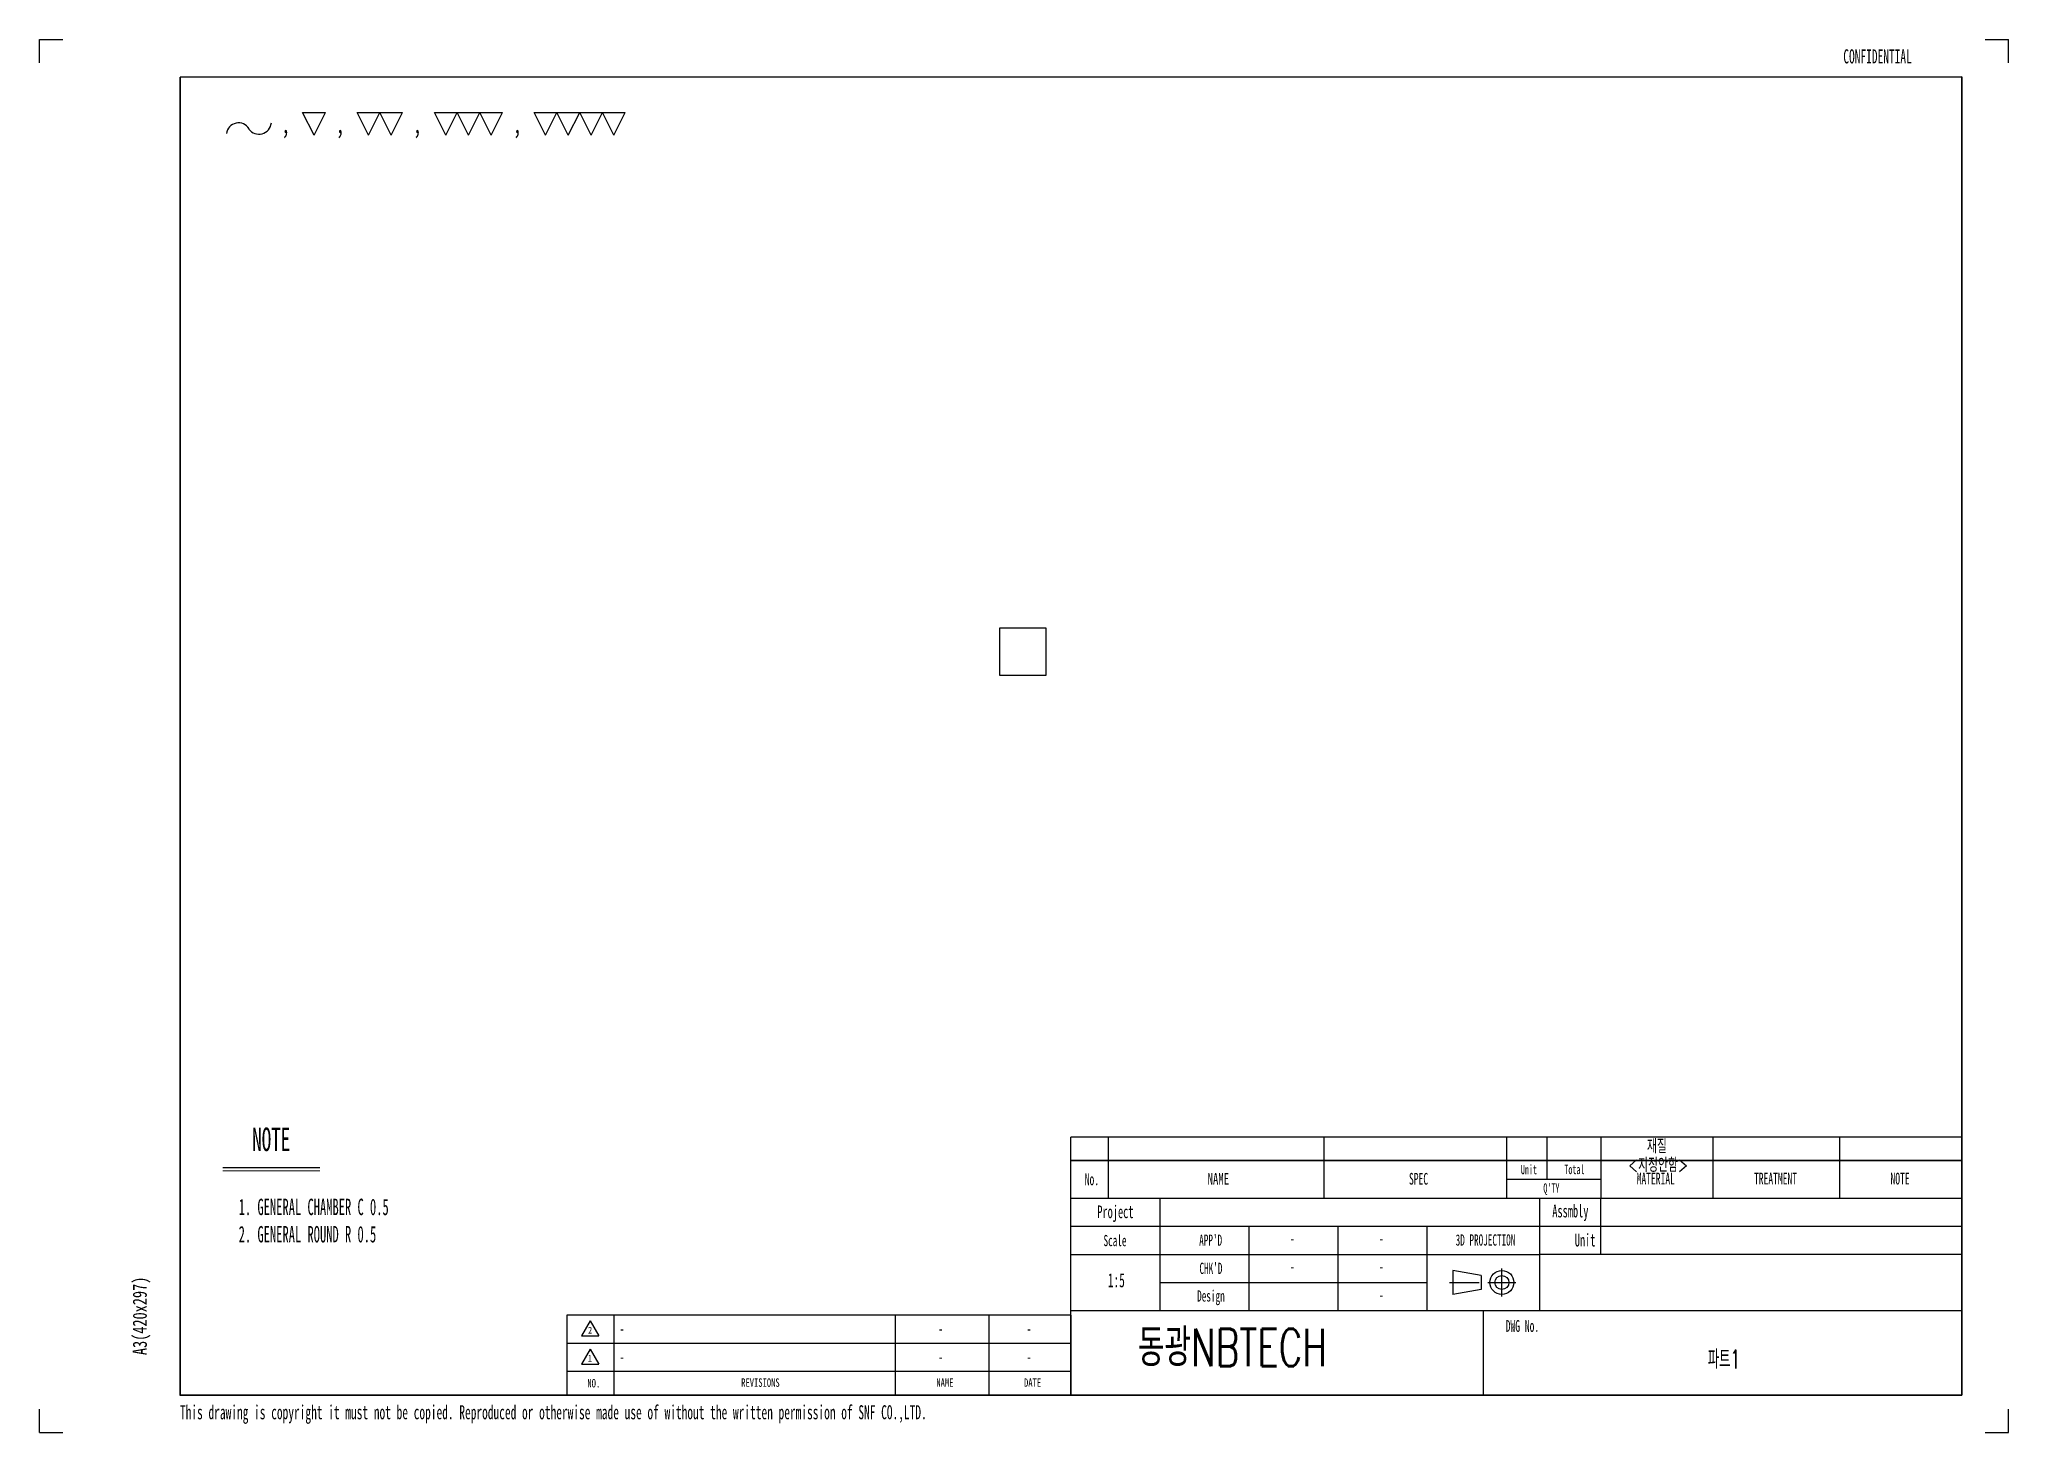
# Model space of a CAD drawing. Header units: millimetres. Extents: x 0 to 2100, y 0 to 1485.
import ezdxf

# ---------------------------------------------------------------- set-up
doc = ezdxf.new("R2010")
doc.units = ezdxf.units.MM
doc.header["$LTSCALE"] = 5
doc.linetypes.add('CENTER', pattern=[10.16, 6.35, -1.27, 1.27, -1.27])
for name, color, linetype in [('3', 3, 'Continuous'), ('4-1', 2, 'Continuous'), ('SLD-0', 7, 'Continuous')]:
    doc.layers.add(name, color=color, linetype=linetype)
doc.styles.add('SLDTEXTSTYLE0', font='TXT', dxfattribs={"width": 0.744681})
doc.styles.add('SLDTEXTSTYLE1', font='TXT', dxfattribs={"width": 0.7, "bigfont": 'bigfont'})
doc.styles.add('SLDTEXTSTYLE2', font='TXT', dxfattribs={"width": 0.6})
doc.styles.add('SLDTEXTSTYLE3', font='TXT', dxfattribs={"width": 0.675})
doc.styles.add('SLDTEXTSTYLE4', font='TXT', dxfattribs={"width": 0.56})
doc.styles.add('SLDTEXTSTYLE5', font='TXT', dxfattribs={"width": 0.595745})
doc.styles.add('SLDTEXTSTYLE6', font='TXT', dxfattribs={"width": 0.595745, "bigfont": 'bigfont'})
doc.styles.add('SLDTEXTSTYLE7', font='TXT', dxfattribs={"width": 0.7})

# ---------------------------------------------------------------- blocks, each defined once
blk = doc.blocks.new('SW_NOTE_0')
at = {"layer": '4-1', "color": 0, "insert": (-19.3, 61.6), "char_height": 15, "attachment_point": 2, "rotation": 90, "style": 'SLDTEXTSTYLE0'}
blk.add_mtext('A3(420x297)', dxfattribs=at)
blk = doc.blocks.new('SW_NOTE_0_1')
at = {"layer": '4-1', "color": 0, "insert": (0, 51.6), "char_height": 40, "attachment_point": 1, "style": 'SLDTEXTSTYLE1'}
blk.add_mtext('동광NBTECH', dxfattribs=at)
blk = doc.blocks.new('SW_NOTE_0_2')
at = {"layer": '4-1', "color": 0, "insert": (29.8, 16.1), "char_height": 12.5, "attachment_point": 2, "style": 'SLDTEXTSTYLE2'}
blk.add_mtext('DWG No.', dxfattribs=at)
blk = doc.blocks.new('SW_NOTE_0_3')
at = {"layer": '4-1', "color": 0, "insert": (17.7, 15.5), "char_height": 12, "attachment_point": 2, "style": 'SLDTEXTSTYLE2'}
blk.add_mtext("APP'D", dxfattribs=at)
blk = doc.blocks.new('SW_NOTE_0_4')
at = {"layer": '4-1', "color": 0, "insert": (24.1, 17.4), "char_height": 13.5, "attachment_point": 2, "style": 'SLDTEXTSTYLE2'}
blk.add_mtext('Project', dxfattribs=at)
blk = doc.blocks.new('SW_NOTE_0_5')
at = {"layer": '4-1', "color": 0, "insert": (27.2, 17.4), "char_height": 13.5, "attachment_point": 2, "style": 'SLDTEXTSTYLE2'}
blk.add_mtext('Assmbly', dxfattribs=at)
blk = doc.blocks.new('SW_NOTE_0_6')
at = {"layer": '4-1', "color": 0, "insert": (19.1, 15.5), "char_height": 12, "attachment_point": 2, "style": 'SLDTEXTSTYLE2'}
blk.add_mtext("CHK'D", dxfattribs=at)
blk = doc.blocks.new('SW_NOTE_0_7')
at = {"layer": '4-1', "color": 0, "insert": (20.6, 15.5), "char_height": 12, "attachment_point": 2, "style": 'SLDTEXTSTYLE2'}
blk.add_mtext('Design', dxfattribs=at)
blk = doc.blocks.new('SW_NOTE_0_8')
at = {"layer": '4-1', "color": 0, "insert": (29.8, 16.1), "char_height": 12.5, "attachment_point": 2, "style": 'SLDTEXTSTYLE2'}
blk.add_mtext('MATERIAL', dxfattribs=at)
blk = doc.blocks.new('SW_NOTE_0_9')
at = {"layer": '4-1', "color": 0, "insert": (16.1, 16.1), "char_height": 12.5, "attachment_point": 2, "style": 'SLDTEXTSTYLE2'}
blk.add_mtext('SPEC', dxfattribs=at)
blk = doc.blocks.new('SW_NOTE_0_10')
at = {"layer": '4-1', "color": 0, "insert": (10.9, 16.1), "char_height": 12.5, "attachment_point": 2, "style": 'SLDTEXTSTYLE2'}
blk.add_mtext('No.', dxfattribs=at)
blk = doc.blocks.new('SW_NOTE_0_11')
at = {"layer": '4-1', "color": 0, "insert": (21.1, 16.1), "char_height": 12.5, "attachment_point": 2, "style": 'SLDTEXTSTYLE3'}
blk.add_mtext('NAME', dxfattribs=at)
blk = doc.blocks.new('SW_NOTE_0_12')
at = {"layer": '4-1', "color": 0, "insert": (11, 12.9), "char_height": 10, "attachment_point": 2, "style": 'SLDTEXTSTYLE2'}
blk.add_mtext("Q'TY", dxfattribs=at)
blk = doc.blocks.new('SW_NOTE_0_13')
at = {"layer": '4-1', "color": 0, "insert": (34.7, 16.1), "char_height": 12.5, "attachment_point": 2, "style": 'SLDTEXTSTYLE2'}
blk.add_mtext('TREATMENT', dxfattribs=at)
blk = doc.blocks.new('SW_NOTE_0_14')
at = {"layer": '4-1', "color": 0, "insert": (17, 16.1), "char_height": 12.5, "attachment_point": 2, "style": 'SLDTEXTSTYLE2'}
blk.add_mtext('NOTE', dxfattribs=at)
blk = doc.blocks.new('SW_NOTE_0_15')
at = {"layer": '4-1', "color": 0, "insert": (9.6, 12.9), "char_height": 10, "attachment_point": 2, "style": 'SLDTEXTSTYLE2'}
blk.add_mtext('Unit', dxfattribs=at)
blk = doc.blocks.new('SW_NOTE_0_16')
at = {"layer": '4-1', "color": 0, "insert": (12.2, 12.9), "char_height": 10, "attachment_point": 2, "style": 'SLDTEXTSTYLE2'}
blk.add_mtext('Total', dxfattribs=at)
blk = doc.blocks.new('SW_NOTE_0_17')
at = {"layer": '4-1', "color": 0, "insert": (13, 17.4), "char_height": 13.5, "attachment_point": 2, "style": 'SLDTEXTSTYLE2'}
blk.add_mtext('Unit', dxfattribs=at)
blk = doc.blocks.new('SW_NOTE_0_18')
at = {"layer": '4-1', "color": 0, "insert": (17, 15.5), "char_height": 12, "attachment_point": 2, "style": 'SLDTEXTSTYLE2'}
blk.add_mtext('Scale', dxfattribs=at)
blk = doc.blocks.new('SW_NOTE_0_19')
at = {"layer": '4-1', "color": 0, "insert": (35.2, 11.6), "char_height": 9, "attachment_point": 2, "style": 'SLDTEXTSTYLE0'}
blk.add_mtext('REVISIONS', dxfattribs=at)
blk = doc.blocks.new('SW_NOTE_0_20')
at = {"layer": '4-1', "color": 0, "insert": (11.4, 11.6), "char_height": 9, "attachment_point": 2, "style": 'SLDTEXTSTYLE0'}
blk.add_mtext('NO.', dxfattribs=at)
blk = doc.blocks.new('SW_NOTE_0_21')
at = {"layer": '4-1', "color": 0, "insert": (18.6, 11.6), "char_height": 9, "attachment_point": 2, "style": 'SLDTEXTSTYLE0'}
blk.add_mtext('NAME', dxfattribs=at)
blk = doc.blocks.new('SW_NOTE_0_22')
at = {"layer": '4-1', "color": 0, "insert": (17.2, 11.6), "char_height": 9, "attachment_point": 2, "style": 'SLDTEXTSTYLE0'}
blk.add_mtext('DATE', dxfattribs=at)
blk = doc.blocks.new('SW_NOTE_0_23')
at = {"layer": '4-1', "color": 0, "insert": (49.1, 15.5), "char_height": 12, "attachment_point": 2, "style": 'SLDTEXTSTYLE2'}
blk.add_mtext('3D PROJECTION', dxfattribs=at)
blk = doc.blocks.new('A$C547C11EC_')
for p, q in [((-440, 0), (-440, 275)), ((510, 275), (-440, 275)), ((510, 275), (510, 210)), ((-440, 250), (510, 250)), ((510, 250), (-440, 250)), ((-440, 210), (510, 210)), ((-440, 210), (510, 210)), ((-345, 180), (-345, 210)), ((60, 180), (60, 210)), ((510, 210), (510, 0)), ((-440, 180), (60, 180)), ((60, 90), (60, 180)), ((510, 150), (60, 150)), ((-32.6, 132.8), (-32.6, 107.2)), ((-2.6, 127.5), (-32.6, 132.8)), ((-2.6, 127.5), (-2.6, 112.5)), ((-2.6, 112.5), (-32.6, 107.2)), ((-440, 90), (510, 90)), ((-440, 85), (-440, 0)), ((0, 0), (0, 90)), ((-977.5, 0), (-440, 0)), ((510, 0), (-440, 0))]:
    blk.add_line(p, q)
at = {"color": 3, "linetype": 'Continuous', "true_color": 0x00ff00}
for p, q in [((-170, 210), (-170, 275)), ((25, 210), (25, 275)), ((67.5, 275), (67.5, 230)), ((125, 275), (125, 210)), ((245, 210), (245, 275)), ((380, 210), (380, 275)), ((25, 230), (125, 230)), ((125, 150), (125, 210)), ((-345, 90), (-345, 180)), ((-250, 90), (-250, 180)), ((-60, 90), (-60, 180)), ((60, 180), (510, 180)), ((-440, 25), (-977.5, 25))]:
    blk.add_line(p, q, dxfattribs=at)
at = {"color": 251, "true_color": 0x6a6a6a}
for p, q in [((-155, 90), (-155, 180)), ((-440, 150), (60, 150)), ((-345, 120), (-60, 120)), ((-440, 85), (-977.5, 85)), ((-927.5, 85), (-927.5, 0)), ((-627.5, 85), (-627.5, 0)), ((-527.5, 85), (-527.5, 0)), ((-440, 55), (-977.5, 55))]:
    blk.add_line(p, q, dxfattribs=at)
at = {"color": 1, "linetype": 'CENTER'}
for p, q in [((19.6, 105), (19.6, 135)), ((-36.4, 120), (0.3, 120)), ((4.6, 120), (34.6, 120))]:
    blk.add_line(p, q, dxfattribs=at)
at = {"color": 7}
blk.add_line((-977.5, 85), (-977.5, 0), dxfattribs=at)
blk.add_circle((19.6, 120), 12.8)
at = {"color": 251, "true_color": 0x6a6a6a}
blk.add_circle((19.6, 120), 7.5, dxfattribs=at)
at = {"layer": '3', "color": 3, "linetype": 'Continuous', "true_color": 0x00ff00}
blk.add_line((-400, 210), (-400, 275), dxfattribs=at)
at = {"layer": '4-1'}
for name, p in [('SW_NOTE_0_10', (-428.5, 220.1)), ('SW_NOTE_0_11', (-303.9, 220.7)), ('SW_NOTE_0_9', (-85.4, 220.7)), ('SW_NOTE_0_15', (38.8, 232.5)), ('SW_NOTE_0_16', (84.7, 232.6)), ('SW_NOTE_0_8', (153.9, 220.9)), ('SW_NOTE_0_13', (276.7, 220.9)), ('SW_NOTE_0_14', (427.2, 220.9)), ('SW_NOTE_0_12', (61.4, 212.7)), ('SW_NOTE_0_4', (-416.7, 184.7)), ('SW_NOTE_0_5', (65.4, 185.5)), ('SW_NOTE_0_18', (-410, 155.2)), ('SW_NOTE_0_3', (-308.7, 155.6)), ('SW_NOTE_0_23', (-47, 155.8)), ('SW_NOTE_0_17', (95.3, 154.5)), ('SW_NOTE_0_6', (-309.8, 125.6)), ('SW_NOTE_0_7', (-311.3, 96.2)), ('SW_NOTE_0_2', (11.7, 63.8)), ('SW_NOTE_0_20', (-960.2, 5.5)), ('SW_NOTE_0_19', (-806.3, 6.2)), ('SW_NOTE_0_21', (-593, 6.2)), ('SW_NOTE_0_22', (-498.1, 6.2))]:
    blk.add_blockref(name, p, dxfattribs=at)
blk = doc.blocks.new('A$C0C890E57')
at = {"color": 150, "linetype": 'Continuous', "true_color": 0x0080ff}
for p, q in [((-2075, -25), (-2075, 0)), ((-2075, 0), (-2050, 0)), ((0, 0), (25, 0)), ((25, -25), (25, 0)), ((-2075, -1485), (-2075, -1460)), ((25, -1485), (25, -1460)), ((-2075, -1485), (-2050, -1485)), ((0, -1485), (25, -1485))]:
    blk.add_line(p, q, dxfattribs=at)
at = {"lineweight": 35}
for p, q in [((-25, -40), (-1925, -40.1)), ((-1925, -40.1), (-1925, -1445.3)), ((-25, -1445), (-25, -40)), ((-1925, -1445), (-25, -1445))]:
    blk.add_line(p, q, dxfattribs=at)
at = {"color": 2, "linetype": 'Continuous', "true_color": 0xffff00}
blk.add_line((-1925, -1445.1), (-700, -1445.1), dxfattribs=at)
at = {"color": 7, "linetype": 'Continuous'}
blk.add_blockref('A$C547C11EC_', (-535, -1445), dxfattribs=at)
at = {"layer": '4-1'}
for name, p in [('SW_NOTE_0', (-1956.2, -1422.2)), ('SW_NOTE_0_1', (-903.7, -1425.9))]:
    blk.add_blockref(name, p, dxfattribs=at)
blk = doc.blocks.new('SW_NOTE_0_24')
at = {"layer": '4-1', "color": 0, "char_height": 17.5, "attachment_point": 1, "style": 'SLDTEXTSTYLE4'}
for s, insert in [('1. GENERAL CHAMBER C 0.5', (0, 22.6)), ('2. GENERAL ROUND R 0.5', (0, -6.5))]:
    blk.add_mtext(s, dxfattribs=dict(at, insert=insert))
blk = doc.blocks.new('SW_NOTE_0_25')
at = {"layer": '4-1', "color": 0, "char_height": 15, "attachment_point": 2, "style": 'SLDTEXTSTYLE1'}
for s, insert in [('<지정안함>', (19, -0.7)), ('재질', (17.8, 19.3))]:
    blk.add_mtext(s, dxfattribs=dict(at, insert=insert))
blk = doc.blocks.new('SW_NOTE_0_26')
at = {"layer": '4-1', "color": 0}
for p, q in [((43.2, 4), (31, 28.2)), ((31, 28.2), (55.3, 28.2)), ((43.2, 4), (55.3, 28.2)), ((101.2, 4), (89.1, 28.2)), ((89.1, 28.2), (113.4, 28.2)), ((101.2, 4), (113.4, 28.2)), ((125.5, 4), (113.4, 28.2)), ((113.4, 28.2), (137.6, 28.2)), ((125.5, 4), (137.6, 28.2)), ((183.6, 4), (171.5, 28.2)), ((171.5, 28.2), (195.7, 28.2)), ((183.6, 4), (195.7, 28.2)), ((207.8, 4), (195.7, 28.2)), ((195.7, 28.2), (219.9, 28.2)), ((207.8, 4), (219.9, 28.2)), ((232, 4), (219.9, 28.2)), ((219.9, 28.2), (244.1, 28.2)), ((232, 4), (244.1, 28.2)), ((290.1, 4), (278, 28.2)), ((278, 28.2), (302.2, 28.2)), ((290.1, 4), (302.2, 28.2)), ((314.3, 4), (302.2, 28.2)), ((302.2, 28.2), (326.5, 28.2)), ((314.3, 4), (326.5, 28.2)), ((338.6, 4), (326.5, 28.2)), ((326.5, 28.2), (350.7, 28.2)), ((338.6, 4), (350.7, 28.2)), ((362.8, 4), (350.7, 28.2)), ((350.7, 28.2), (374.9, 28.2)), ((362.8, 4), (374.9, 28.2))]:
    blk.add_line(p, q, dxfattribs=at)
for centre, radius, start, end in [((-37.3, 4), 13.1, 31.2184, 172.5868), ((-15.7, 18.5), 13.4, 216.6561, 353.7742)]:
    blk.add_arc(centre, radius, start, end, dxfattribs=at)
at = {"layer": '4-1', "color": 0, "char_height": 21.2, "attachment_point": 1, "style": 'SLDTEXTSTYLE7'}
for insert in [(7.9, 27.3), (66, 27.3), (148.3, 27.3), (254.9, 27.3)]:
    blk.add_mtext(',', dxfattribs=dict(at, insert=insert))

msp = doc.modelspace()

# ---------------------------------------------------------------- linework, layer by layer
at = {"color": 4, "true_color": 0x00ffff}
for p, q in [((196, 282.6), (299.3, 282.6)), ((578.4, 103), (596.9, 103))]:
    msp.add_line(p, q, dxfattribs=at)
at = {"color": 179, "linetype": 'Continuous', "lineweight": 18, "true_color": 0x212142}
msp.add_line((196, 279.1), (299.3, 279.1), dxfattribs=at)
at = {"color": 4, "linetype": 'Continuous', "true_color": 0x00ffff}
for p, q in [((587.6, 119), (578.4, 103)), ((587.6, 119), (596.9, 103)), ((587.6, 89), (578.4, 73)), ((587.6, 89), (596.9, 73)), ((578.4, 73), (596.9, 73))]:
    msp.add_line(p, q, dxfattribs=at)
at = {"layer": 'SLD-0'}
for p, q in [((1024.1, 857.5), (1024.1, 807.5)), ((1074.1, 857.5), (1024.1, 857.5)), ((1074.1, 807.5), (1074.1, 857.5)), ((1024.1, 807.5), (1074.1, 807.5))]:
    msp.add_line(p, q, dxfattribs=at)

# ---------------------------------------------------------------- block references
at = {"color": 7, "linetype": 'Continuous'}
msp.add_blockref('A$C0C890E57', (2075.4, 1485), dxfattribs=at)
at = {"layer": '4-1'}
for name, p in [('SW_NOTE_0_26', (250.1, 1378.9)), ('SW_NOTE_0_25', (1707.5, 293.5)), ('SW_NOTE_0_24', (212.9, 226.7))]:
    msp.add_blockref(name, p, dxfattribs=at)

# ---------------------------------------------------------------- texts
for s, insert, char_height, attachment_point, style in [('CONFIDENTIAL', (1924.1, 1474.4), 15, 1, 'SLDTEXTSTYLE5'), ('NOTE', (247.6, 325.1), 25, 2, 'SLDTEXTSTYLE5'), ('-', (1336.4, 212.9), 12, 2, 'SLDTEXTSTYLE5'), ('-', (1431.4, 212.9), 12, 2, 'SLDTEXTSTYLE5'), ('1:5', (1148.8, 169.9), 15, 2, 'SLDTEXTSTYLE5'), ('-', (1336.4, 182.9), 12, 2, 'SLDTEXTSTYLE5'), ('-', (1431.4, 182.9), 12, 2, 'SLDTEXTSTYLE5'), ('-', (1431.4, 152.9), 12, 2, 'SLDTEXTSTYLE5'), ('2', (587.7, 112.8), 7.2, 2, 'SLDTEXTSTYLE0'), ('-', (619.2, 116.7), 12, 1, 'SLDTEXTSTYLE5'), ('-', (961.6, 116.7), 12, 2, 'SLDTEXTSTYLE5'), ('-', (1055.6, 116.7), 12, 2, 'SLDTEXTSTYLE5'), ('파트1', (1796.8, 88.2), 20, 2, 'SLDTEXTSTYLE6'), ('1', (587.5, 82.8), 7.2, 2, 'SLDTEXTSTYLE0'), ('-', (619.2, 86.7), 12, 1, 'SLDTEXTSTYLE5'), ('-', (961.6, 86.7), 12, 2, 'SLDTEXTSTYLE5'), ('-', (1055.6, 86.7), 12, 2, 'SLDTEXTSTYLE5'), ('This drawing is copyright it must not be copied. Reproduced or otherwise made use of without the written permission of SNF CO.,LTD.', (150.3, 29.2), 15, 1, 'SLDTEXTSTYLE5')]:
    msp.add_mtext(s, dxfattribs=dict(at, insert=insert, char_height=char_height, attachment_point=attachment_point, style=style))

doc.saveas('drawing.dxf')
